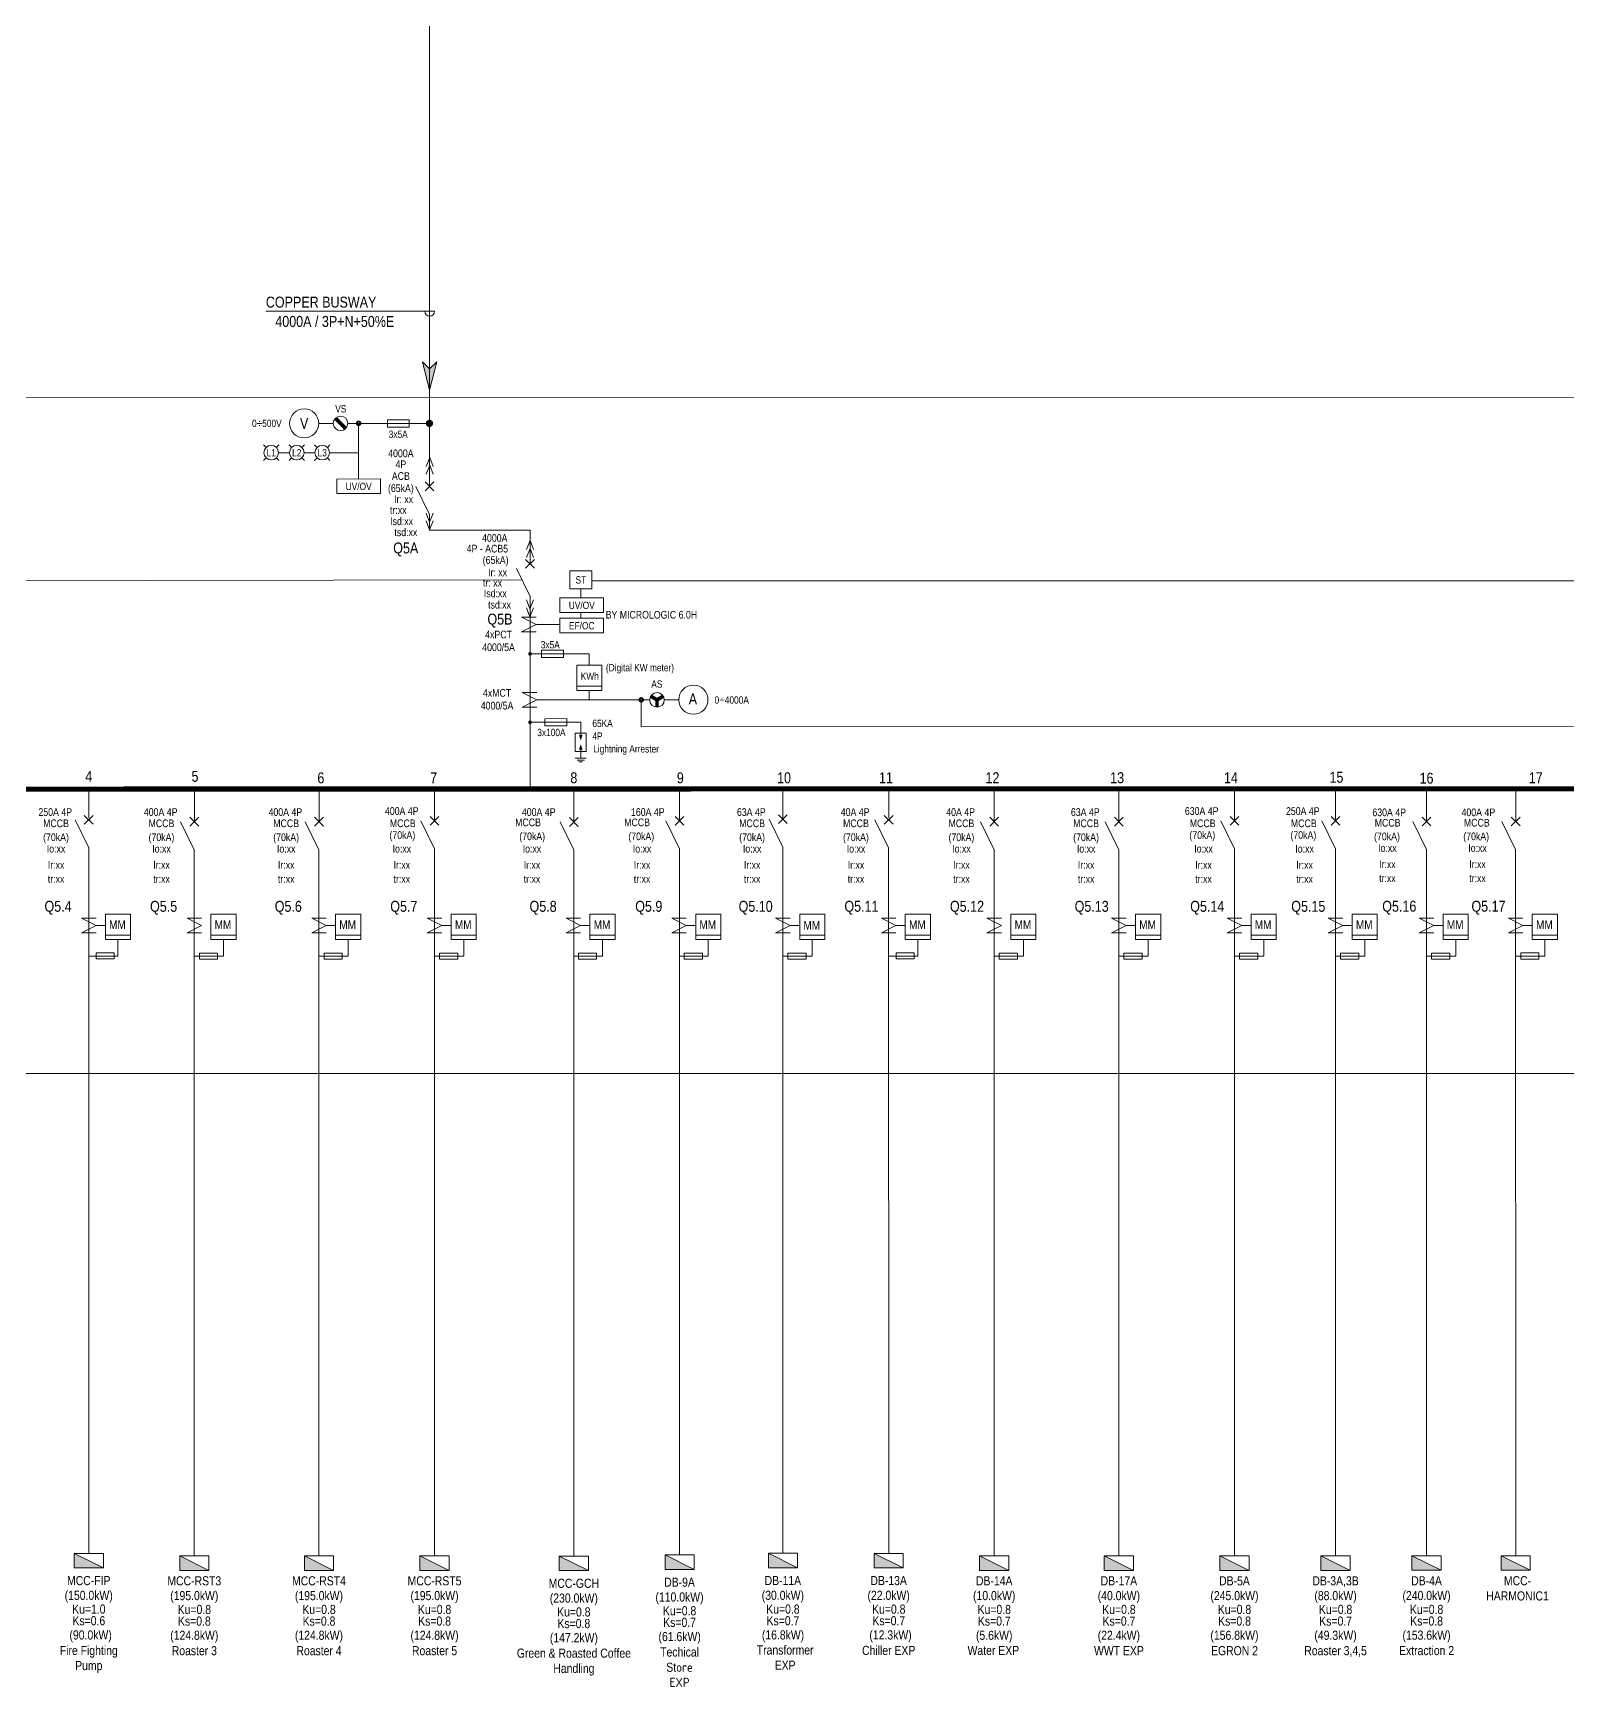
# Model space of a CAD drawing. Header units: millimetres. Extents: x -116965 to 323937, y 291661 to 566926.
# Drawn here: x -56458 to -55207, y 337407 to 338755 of the extents above; entities that cross this region are included whole.
import ezdxf
from ezdxf.enums import TextEntityAlignment as Align

# ---------------------------------------------------------------- set-up
doc = ezdxf.new("R2010")
doc.units = ezdxf.units.MM
doc.layers.get('0').update_dxf_attribs({"lineweight": 18})
doc.layers.add('HV-MV Equipment', color=4, linetype='Continuous', lineweight=9)
doc.styles.add('Hel-Con', font='')
doc.styles.add('VNI-HELVE', font='')
doc.styles.add('VNI-HELVE-CONDENSE', font='')
doc.styles.get('Hel-Con').set_extended_font_data('VNI-Helve-Condense')
doc.styles.get('VNI-HELVE').set_extended_font_data('VNI-Helve-Condense')
doc.styles.get('VNI-HELVE-CONDENSE').set_extended_font_data('VNI-Helve-Condense')

# ---------------------------------------------------------------- blocks, each defined once
blk = doc.blocks.new('$N-mt3')
at = {"linetype": 'Continuous'}
blk.add_hatch(color=0, dxfattribs=at).paths.add_polyline_path([(0.25, 0), (0, 0.25), (1, 0), (0, -0.25)])
at = {"color": 0, "linetype": 'Continuous'}
blk.add_lwpolyline([(0.25, 0), (0, 0.25), (1, 0), (0, -0.25)], close=True, dxfattribs=at)
blk = doc.blocks.new('TDIEN')
blk.add_hatch(color=256).paths.add_polyline_path([(400, 0), (-400, 400), (-400, 0)])
blk.add_line((-400, 400), (400, 0))
blk.add_lwpolyline([(-400, 0), (400, 0), (400, 400), (-400, 400)], close=True)

msp = doc.modelspace()

# ---------------------------------------------------------------- linework, layer by layer
at = {"layer": 'HV-MV Equipment', "ltscale": 0.001}
for p, q in [((-54630.350158, 338458.422715), (-56753.891191, 338458.630115)), ((-56753.890781, 337907.270758), (-54630.350158, 337907.089432))]:
    msp.add_line(p, q, dxfattribs=at)
at = {"layer": 'HV-MV Equipment', "color": 8, "lineweight": 9}
for p, q in [((-56225.117932, 338437.245594), (-56213.246284, 338437.245594)), ((-56192.566121, 338413.340369), (-56192.566121, 338437.245594)), ((-56267.99327, 338417.537631), (-56270.091901, 338419.636261)), ((-56267.99327, 338409.143108), (-56270.091901, 338407.044477)), ((-56259.598747, 338417.537631), (-56257.500117, 338419.636261)), ((-56259.598747, 338409.143108), (-56257.500117, 338407.044477)), ((-56257.860185, 338413.340369), (-56248.956449, 338413.340369)), ((-56247.217886, 338417.537631), (-56249.316517, 338419.636261)), ((-56247.217886, 338409.143108), (-56249.316517, 338407.044477)), ((-56238.823363, 338417.537631), (-56236.724733, 338419.636261)), ((-56238.823363, 338409.143108), (-56236.724733, 338407.044477)), ((-56237.084801, 338413.340369), (-56228.181065, 338413.340369)), ((-56226.442502, 338417.537631), (-56228.541133, 338419.636261)), ((-56226.442502, 338409.143108), (-56228.541133, 338407.044477)), ((-56218.047979, 338417.537631), (-56215.949349, 338419.636261)), ((-56218.047979, 338409.143108), (-56215.949349, 338407.044477)), ((-56216.309417, 338413.340369), (-56192.566121, 338413.340369)), ((-56192.566121, 338413.340369), (-56192.551182, 338391.894077)), ((-54566.022789, 338308.976108), (-56002.483673, 338308.976108)), ((-56014.798944, 338222.912955), (-55994.284736, 338222.912955)), ((-55962.109188, 338190.200265), (-55962.109188, 338211.832027)), ((-55943.364645, 338211.92259), (-55931.492997, 338211.92259)), ((-54792.654987, 338189.441855), (-55962.109188, 338190.200265)), ((-56011.479841, 338171.666154), (-56011.476685, 338164.266999)), ((-56007.024807, 338164.244831), (-56015.928542, 338164.241236)), ((-56008.508164, 338162.760276), (-56014.443987, 338162.757879)), ((-56009.99152, 338161.275721), (-56012.959432, 338161.274522))]:
    msp.add_line(p, q, dxfattribs=at)
at = {"layer": 'HV-MV Equipment', "color": 6, "lineweight": 9}
for p, q in [((-56130.684036, 337514.25858), (-56130.684036, 338090.362743)), ((-55478.48539, 337514.25858), (-55478.48539, 338090.362743)), ((-55396.071453, 337514.25858), (-55396.071453, 338090.362743))]:
    msp.add_line(p, q, dxfattribs=at)
for points in [[(-56134.745005, 338938.87829), (-56134.745005, 338386.63054)], [(-56134.731955, 338362.974086), (-56134.731955, 338350.072668)], [(-56134.731955, 338350.072668), (-56052.833437, 338350.072668)], [(-56052.833437, 338350.072668), (-56052.833437, 338322.687215)], [(-56052.820386, 338296.171987), (-56052.820386, 338140.16274)], [(-56412.581604, 338139.126702), (-56412.581604, 338115.349787)], [(-56326.511864, 338139.195792), (-56326.511864, 338113.339753)], [(-56224.86065, 338139.195792), (-56224.86065, 338113.339753)], [(-56130.629183, 338139.230474), (-56130.629183, 338113.374434)], [(-56017.107038, 338139.032215), (-56017.107038, 338113.176175)], [(-55930.994786, 338139.063908), (-55930.994786, 338113.207869)], [(-55846.629623, 338139.094959), (-55846.629623, 338115.426625)], [(-55760.382958, 338139.126702), (-55760.382958, 338115.349787)], [(-55674.313218, 338139.195792), (-55674.313218, 338113.339753)], [(-55572.662004, 338139.195792), (-55572.662004, 338113.339753)], [(-55478.48539, 338139.090755), (-55478.48539, 338113.234715)], [(-55396.071453, 338139.090755), (-55396.071453, 338113.234715)], [(-55321.87367, 338139.373475), (-55321.87367, 338113.517436)], [(-55249.159563, 338139.400238), (-55249.159563, 338113.544198)], [(-56412.635705, 338091.163421), (-56412.568972, 337515.866922)], [(-56326.566717, 338089.580569), (-56326.566717, 337513.894807)], [(-56224.915502, 338089.580569), (-56224.915502, 337513.894807)], [(-56017.161891, 338089.42652), (-56017.161891, 337513.712518)], [(-55930.994786, 338090.335896), (-55930.927326, 337514.620899)], [(-55846.684476, 338091.705327), (-55846.684476, 337515.991325)], [(-55760.43706, 338091.163421), (-55760.370326, 337515.866922)], [(-55674.368071, 338089.580569), (-55674.368071, 337513.894807)], [(-55572.716857, 338089.580569), (-55572.716857, 337513.894807)], [(-55321.928523, 338089.758253), (-55321.873653, 337513.971271)], [(-55249.214416, 338089.785015), (-55249.159809, 337513.971271)]]:
    msp.add_lwpolyline(points, dxfattribs=at)
at = {"layer": 'HV-MV Equipment', "color": 7, "lineweight": 9}
msp.add_lwpolyline([(-56138.64735, 338528.635, 1), (-56130.732918, 338528.635), (-56146.561782, 338528.635), (-56268.100929, 338528.635)], format="xyb", dxfattribs=at)
at = {"layer": 'HV-MV Equipment', "color": 8, "lineweight": 9, "const_width": 2.967912}
for points in [[(-56203.113199, 338433.048333), (-56211.507722, 338441.442856)], [(-55954.44021, 338214.791019), (-55949.299635, 338211.823107)], [(-55944.159061, 338214.791019), (-55949.299635, 338211.823107)], [(-55949.299635, 338205.887283), (-55949.299635, 338211.823107)]]:
    msp.add_lwpolyline(points, dxfattribs=at)
at = {"layer": 'HV-MV Equipment', "color": 8, "lineweight": 9}
for points in [[(-56134.927318, 338437.245594), (-56201.374636, 338437.245594)], [(-56011.387409, 338302.230917), (-56011.387409, 338294.926475)], [(-56047.791749, 338273.239287), (-56028.451959, 338273.239287)], [(-56011.387409, 338283.054827), (-56011.387409, 338278.321922)], [(-56004.54184, 338249.296074), (-56052.078408, 338249.355447)], [(-56004.54184, 338249.296074), (-56004.54184, 338240.017657)], [(-56004.54184, 338219.493921), (-56004.54184, 338211.823107)], [(-56047.251629, 338217.775234), (-56059.123277, 338217.775234), (-56047.251629, 338211.83941), (-56059.123277, 338205.903586), (-56047.251629, 338205.903586)], [(-56047.336803, 338211.823107), (-55955.235459, 338211.823107)], [(-56052.618997, 338193.509643), (-56011.488666, 338193.526247), (-56011.484035, 338182.053845)], [(-56406.693221, 338033.749876), (-56418.564869, 338033.749876), (-56406.693221, 338027.814052), (-56418.564869, 338021.878228), (-56406.693221, 338021.878228)], [(-56320.630893, 338033.749876), (-56332.502541, 338033.749876), (-56320.630893, 338027.814052), (-56332.502541, 338021.878228), (-56320.630893, 338021.878228)], [(-56218.979678, 338033.749876), (-56230.851326, 338033.749876), (-56218.979678, 338027.814052), (-56230.851326, 338021.878228), (-56218.979678, 338021.878228)], [(-56124.748212, 338033.749876), (-56136.61986, 338033.749876), (-56124.748212, 338027.814052), (-56136.61986, 338021.878228), (-56124.748212, 338021.878228)], [(-56011.569051, 338033.749876), (-56023.440699, 338033.749876), (-56011.569051, 338027.814052), (-56023.440699, 338021.878228), (-56011.569051, 338021.878228)], [(-55925.3884, 338033.749876), (-55937.260048, 338033.749876), (-55925.3884, 338027.814052), (-55937.260048, 338021.878228), (-55925.3884, 338021.878228)], [(-55840.748652, 338033.749876), (-55852.6203, 338033.749876), (-55840.748652, 338027.814052), (-55852.6203, 338021.878228), (-55840.748652, 338021.878228)], [(-55754.494576, 338033.749876), (-55766.366224, 338033.749876), (-55754.494576, 338027.814052), (-55766.366224, 338021.878228), (-55754.494576, 338021.878228)], [(-55668.432247, 338033.749876), (-55680.303895, 338033.749876), (-55668.432247, 338027.814052), (-55680.303895, 338021.878228), (-55668.432247, 338021.878228)], [(-55566.781033, 338033.749876), (-55578.652681, 338033.749876), (-55566.781033, 338027.814052), (-55578.652681, 338021.878228), (-55566.781033, 338021.878228)], [(-55472.549566, 338033.749876), (-55484.421214, 338033.749876), (-55472.549566, 338027.814052), (-55484.421214, 338021.878228), (-55472.549566, 338021.878228)], [(-55390.135629, 338033.749876), (-55402.007277, 338033.749876), (-55390.135629, 338027.814052), (-55402.007277, 338021.878228), (-55390.135629, 338021.878228)], [(-55315.992698, 338033.749876), (-55327.864346, 338033.749876), (-55315.992698, 338027.814052), (-55327.864346, 338021.878228), (-55315.992698, 338021.878228)], [(-55243.278591, 338033.776638), (-55255.150239, 338033.776638), (-55243.278591, 338027.840814), (-55255.150239, 338021.90499), (-55243.278591, 338021.90499)], [(-56388.826775, 338016.470553), (-56388.826775, 338002.879241), (-56412.301001, 338002.879241)], [(-56406.706781, 338027.765876), (-56399.089486, 338027.765876)], [(-56399.083879, 338019.889588), (-56378.569671, 338019.889588)], [(-56302.750887, 338016.518729), (-56302.750887, 338002.927417), (-56326.225113, 338002.927417)], [(-56313.00799, 338019.937764), (-56292.493783, 338019.937764)], [(-56201.099672, 338016.518729), (-56201.099672, 338002.927417), (-56224.573898, 338002.927417)], [(-56218.979678, 338027.814052), (-56211.362383, 338027.814052)], [(-56211.356776, 338019.937764), (-56190.842568, 338019.937764)], [(-56106.868206, 338016.518729), (-56106.868206, 338002.927417), (-56130.342432, 338002.927417)], [(-56124.748212, 338027.814052), (-56117.130917, 338027.814052)], [(-56117.12531, 338019.937764), (-56096.611102, 338019.937764)], [(-55993.689045, 338016.518729), (-55993.689045, 338002.927417), (-56017.163271, 338002.927417)], [(-56011.569051, 338027.814052), (-56003.951756, 338027.814052)], [(-56003.946148, 338019.937764), (-55983.431941, 338019.937764)], [(-55907.508394, 338016.518729), (-55907.508394, 338002.927417), (-55930.98262, 338002.927417)], [(-55925.3884, 338027.814052), (-55917.771105, 338027.814052)], [(-55917.765497, 338019.937764), (-55897.25129, 338019.937764)], [(-55822.872996, 338016.509028), (-55822.872996, 338002.917716), (-55846.684476, 338002.917716)], [(-55840.579655, 338027.804377), (-55832.96236, 338027.804377)], [(-55832.956752, 338019.92809), (-55812.442545, 338019.92809)], [(-55736.628129, 338016.470553), (-55736.628129, 338002.879241), (-55760.102355, 338002.879241)], [(-55754.508135, 338027.765876), (-55746.89084, 338027.765876)], [(-55746.885233, 338019.889588), (-55726.371025, 338019.889588)], [(-55650.552241, 338016.518729), (-55650.552241, 338002.927417), (-55674.026467, 338002.927417)], [(-55660.809345, 338019.937764), (-55640.295137, 338019.937764)], [(-55548.901027, 338016.518729), (-55548.901027, 338002.927417), (-55572.375253, 338002.927417)], [(-55566.781033, 338027.814052), (-55559.163738, 338027.814052)], [(-55559.15813, 338019.937764), (-55538.643923, 338019.937764)], [(-55454.66956, 338016.518729), (-55454.66956, 338002.927417), (-55478.143787, 338002.927417)], [(-55472.549566, 338027.814052), (-55464.932272, 338027.814052)], [(-55464.926664, 338019.937764), (-55444.412456, 338019.937764)], [(-55372.255623, 338016.518729), (-55372.255623, 338002.927417), (-55395.729849, 338002.927417)], [(-55390.135629, 338027.814052), (-55382.518334, 338027.814052)], [(-55382.512727, 338019.937764), (-55361.998519, 338019.937764)], [(-55298.112692, 338016.518729), (-55298.112692, 338002.927417), (-55321.586918, 338002.927417)], [(-55315.992698, 338027.814052), (-55308.375403, 338027.814052)], [(-55308.369795, 338019.937764), (-55287.855588, 338019.937764)], [(-55225.398584, 338016.545492), (-55225.398584, 338002.95418), (-55248.872811, 338002.95418)], [(-55243.278591, 338027.840814), (-55235.661296, 338027.840814)], [(-55235.655688, 338019.964526), (-55215.141481, 338019.964526)]]:
    msp.add_lwpolyline(points, dxfattribs=at)
at = {"layer": 'HV-MV Equipment', "color": 8, "lineweight": 9, "const_width": 2.967912}
for points in [[(-56191.856831, 338437.245594, 1), (-56193.340787, 338437.245594, 1)], [(-56136.33271, 338437.193805, 1), (-56133.366606, 338437.297384, 1)], [(-55962.851166, 338211.823107, 1), (-55961.36721, 338211.823107, 1)]]:
    msp.add_lwpolyline(points, format="xyb", close=True, dxfattribs=at)
at = {"layer": 'HV-MV Equipment', "color": 8, "lineweight": 9}
for points in [[(-56169.058306, 338440.213506), (-56169.058306, 338434.277682), (-56151.250834, 338434.277682), (-56151.250834, 338440.213506)], [(-56210.35865, 338391.881673), (-56174.743715, 338391.90648), (-56174.735446, 338380.034835), (-56210.350381, 338380.010028)], [(-56002.483673, 338302.230917), (-56020.291145, 338302.230917), (-56020.291145, 338317.070477), (-56002.483673, 338317.070477)], [(-56981.292043, 338307.987221), (-56059.378542, 338309.625056)], [(-55992.837015, 338294.926475), (-56028.451959, 338294.926475), (-56028.451959, 338283.054827), (-55992.837015, 338283.054827)], [(-55992.837015, 338278.321922), (-56028.451959, 338278.321922), (-56028.451959, 338266.450274), (-55992.837015, 338266.450274)], [(-56025.540221, 338252.330547), (-56025.537824, 338246.394724), (-56043.345295, 338246.387535), (-56043.347691, 338252.323358)], [(-56014.798944, 338240.008128), (-55994.284736, 338240.008128), (-55994.284736, 338219.493921), (-56014.798944, 338219.493921)], [(-56022.941078, 338196.489536), (-56022.938682, 338190.553713), (-56040.746152, 338190.546524), (-56040.748549, 338196.482347)], [(-56007.033204, 338184.624309), (-56015.936939, 338184.620715), (-56015.930949, 338169.781156), (-56007.027213, 338169.784751)], [(-56399.070319, 338037.032937), (-56378.556111, 338037.032937), (-56378.556111, 338016.518729), (-56399.070319, 338016.518729)], [(-56313.00799, 338037.032937), (-56292.493783, 338037.032937), (-56292.493783, 338016.518729), (-56313.00799, 338016.518729)], [(-56211.356776, 338037.032937), (-56190.842568, 338037.032937), (-56190.842568, 338016.518729), (-56211.356776, 338016.518729)], [(-56117.12531, 338037.032937), (-56096.611102, 338037.032937), (-56096.611102, 338016.518729), (-56117.12531, 338016.518729)], [(-56003.946148, 338037.032937), (-55983.431941, 338037.032937), (-55983.431941, 338016.518729), (-56003.946148, 338016.518729)], [(-55917.765497, 338037.032937), (-55897.25129, 338037.032937), (-55897.25129, 338016.518729), (-55917.765497, 338016.518729)], [(-55832.956752, 338037.032937), (-55812.442545, 338037.032937), (-55812.442545, 338016.518729), (-55832.956752, 338016.518729)], [(-55746.871673, 338037.032937), (-55726.357466, 338037.032937), (-55726.357466, 338016.518729), (-55746.871673, 338016.518729)], [(-55660.809345, 338037.032937), (-55640.295137, 338037.032937), (-55640.295137, 338016.518729), (-55660.809345, 338016.518729)], [(-55559.15813, 338037.032937), (-55538.643923, 338037.032937), (-55538.643923, 338016.518729), (-55559.15813, 338016.518729)], [(-55464.926664, 338037.032937), (-55444.412456, 338037.032937), (-55444.412456, 338016.518729), (-55464.926664, 338016.518729)], [(-55382.512727, 338037.032937), (-55361.998519, 338037.032937), (-55361.998519, 338016.518729), (-55382.512727, 338016.518729)], [(-55308.369795, 338037.032937), (-55287.855588, 338037.032937), (-55287.855588, 338016.518729), (-55308.369795, 338016.518729)], [(-55235.655688, 338037.0597), (-55215.141481, 338037.0597), (-55215.141481, 338016.545492), (-55235.655688, 338016.545492)], [(-56406.604656, 338005.511447), (-56406.604656, 338000.564927), (-56391.765096, 338000.564927), (-56391.765096, 338005.511447)], [(-56322.410078, 338005.400677), (-56322.410078, 338000.454157), (-56307.570518, 338000.454157), (-56307.570518, 338005.400677)], [(-56220.758864, 338005.400677), (-56220.758864, 338000.454157), (-56205.919304, 338000.454157), (-56205.919304, 338005.400677)], [(-56126.527397, 338005.400677), (-56126.527397, 338000.454157), (-56111.687837, 338000.454157), (-56111.687837, 338005.400677)], [(-56013.348236, 338005.400677), (-56013.348236, 338000.454157), (-55998.508676, 338000.454157), (-55998.508676, 338005.400677)], [(-55927.167585, 338005.400677), (-55927.167585, 338000.454157), (-55912.328025, 338000.454157), (-55912.328025, 338005.400677)], [(-55842.532187, 338005.390976), (-55842.532187, 338000.444456), (-55827.692627, 338000.444456), (-55827.692627, 338005.390976)], [(-55754.40601, 338005.511447), (-55754.40601, 338000.564927), (-55739.56645, 338000.564927), (-55739.56645, 338005.511447)], [(-55670.211432, 338005.400677), (-55670.211432, 338000.454157), (-55655.371872, 338000.454157), (-55655.371872, 338005.400677)], [(-55568.560218, 338005.400677), (-55568.560218, 338000.454157), (-55553.720658, 338000.454157), (-55553.720658, 338005.400677)], [(-55474.328752, 338005.400677), (-55474.328752, 338000.454157), (-55459.489192, 338000.454157), (-55459.489192, 338005.400677)], [(-55391.914814, 338005.400677), (-55391.914814, 338000.454157), (-55377.075254, 338000.454157), (-55377.075254, 338005.400677)], [(-55317.771883, 338005.400677), (-55317.771883, 338000.454157), (-55302.932323, 338000.454157), (-55302.932323, 338005.400677)], [(-55245.057776, 338005.42744), (-55245.057776, 338000.48092), (-55230.218216, 338000.48092), (-55230.218216, 338005.42744)]]:
    msp.add_lwpolyline(points, close=True, dxfattribs=at)
at = {"layer": 'HV-MV Equipment', "color": 4, "lineweight": 9}
for points in [[(-56134.6482, 338409.440045), (-56137.487967, 338402.133299)], [(-56134.6482, 338409.440045), (-56131.808434, 338402.133299)], [(-56134.6482, 338403.04664), (-56137.487967, 338395.739894)], [(-56134.6482, 338403.04664), (-56131.808434, 338395.739894)], [(-56134.731955, 338362.974086), (-56145.881674, 338385.846058)], [(-56138.335192, 338382.242822), (-56131.128718, 338389.449295)], [(-56131.128718, 338382.242822), (-56138.335192, 338389.449295)], [(-56134.731955, 338356.73824), (-56137.571722, 338364.044986)], [(-56134.731955, 338350.344835), (-56137.571722, 338357.651581)], [(-56134.731955, 338356.73824), (-56131.892188, 338364.044986)], [(-56134.731955, 338350.344835), (-56131.892188, 338357.651581)], [(-56052.790607, 338341.683989), (-56055.630373, 338334.377243)], [(-56052.790607, 338341.683989), (-56049.95084, 338334.377243)], [(-56052.790607, 338335.290584), (-56055.630373, 338327.983839)], [(-56052.790607, 338335.290584), (-56049.95084, 338327.983839)], [(-56052.820386, 338296.171987), (-56063.970106, 338319.043959)], [(-56056.436673, 338319.083979), (-56049.2302, 338326.290452)], [(-56049.2302, 338319.083979), (-56056.436673, 338326.290452)], [(-56052.887865, 338286.014272), (-56055.727632, 338293.321018)], [(-56052.887865, 338279.620867), (-56055.727632, 338286.927613)], [(-56052.887865, 338286.014272), (-56050.048098, 338293.321018)], [(-56052.887865, 338279.620867), (-56050.048098, 338286.927613)], [(-56047.791749, 338279.175111), (-56059.663397, 338279.175111), (-56047.791749, 338273.239287), (-56059.663397, 338267.303463), (-56047.791749, 338267.303463)], [(-56412.635705, 338091.163421), (-56423.785425, 338114.035393)], [(-56416.238942, 338110.432157), (-56409.032469, 338117.63863)], [(-56409.032469, 338110.432157), (-56416.238942, 338117.63863)], [(-56326.566717, 338089.580569), (-56337.716436, 338112.452542)], [(-56330.169953, 338108.849305), (-56322.96348, 338116.055778)], [(-56322.96348, 338108.849305), (-56330.169953, 338116.055778)], [(-56224.915502, 338089.580569), (-56236.065222, 338112.452542)], [(-56228.518739, 338108.849305), (-56221.312266, 338116.055778)], [(-56221.312266, 338108.849305), (-56228.518739, 338116.055778)], [(-56130.684036, 338090.362743), (-56141.833756, 338113.234715)], [(-56134.287273, 338109.631479), (-56127.0808, 338116.837952)], [(-56127.0808, 338109.631479), (-56134.287273, 338116.837952)], [(-56017.161891, 338089.42652), (-56028.31161, 338112.298493)], [(-56020.765128, 338108.695256), (-56013.558654, 338115.901729)], [(-56013.558654, 338108.695256), (-56020.765128, 338115.901729)], [(-55930.994786, 338090.335896), (-55942.144506, 338113.207869)], [(-55934.598023, 338109.604632), (-55927.39155, 338116.811105)], [(-55927.39155, 338109.604632), (-55934.598023, 338116.811105)], [(-55846.684476, 338091.705327), (-55857.834195, 338114.577299)], [(-55850.287712, 338110.974063), (-55843.081239, 338118.180536)], [(-55843.081239, 338110.974063), (-55850.287712, 338118.180536)], [(-55760.43706, 338091.163421), (-55771.586779, 338114.035393)], [(-55764.040296, 338110.432157), (-55756.833823, 338117.63863)], [(-55756.833823, 338110.432157), (-55764.040296, 338117.63863)], [(-55674.368071, 338089.580569), (-55685.51779, 338112.452542)], [(-55677.971307, 338108.849305), (-55670.764834, 338116.055778)], [(-55670.764834, 338108.849305), (-55677.971307, 338116.055778)], [(-55572.716857, 338089.580569), (-55583.866576, 338112.452542)], [(-55576.320093, 338108.849305), (-55569.11362, 338116.055778)], [(-55569.11362, 338108.849305), (-55576.320093, 338116.055778)], [(-55478.48539, 338090.362743), (-55489.63511, 338113.234715)], [(-55482.088627, 338109.631479), (-55474.882154, 338116.837952)], [(-55474.882154, 338109.631479), (-55482.088627, 338116.837952)], [(-55396.071453, 338090.362743), (-55407.221172, 338113.234715)], [(-55399.67469, 338109.631479), (-55392.468216, 338116.837952)], [(-55392.468216, 338109.631479), (-55399.67469, 338116.837952)], [(-55321.928523, 338089.758253), (-55333.078242, 338112.630225)], [(-55325.531759, 338109.026988), (-55318.325286, 338116.233461)], [(-55318.325286, 338109.026988), (-55325.531759, 338116.233461)], [(-55249.214416, 338089.785015), (-55260.364135, 338112.656987)], [(-55252.817652, 338109.053751), (-55245.611179, 338116.260224)], [(-55245.611179, 338109.053751), (-55252.817652, 338116.260224)]]:
    msp.add_lwpolyline(points, dxfattribs=at)
at = {"layer": 'HV-MV Equipment', "color": 8, "lineweight": 9}
for points in [[(-56020.291145, 338309.586148, 0, 0, 0), (-56052.373131, 338309.579285, 1.978608, 0, 0), (-56058.308955, 338309.578015, 0, 0, 0)], [(-56011.484473, 338183.138556, 0, 0, 0), (-56011.484473, 338183.138556, 2.967912, 0, 0), (-56011.482675, 338178.686689, 0, 0, 0)], [(-56011.47968, 338171.266909, 0, 0, 0), (-56011.47968, 338171.266909, 2.967912, 0, 0), (-56011.481477, 338175.718777, 0, 0, 0)]]:
    msp.add_lwpolyline(points, format="xyseb", dxfattribs=at)
at = {"layer": 'HV-MV Equipment', "lineweight": 9, "const_width": 1.483956}
for points in [[(-56052.0621, 338249.355746, -1), (-56053.546056, 338249.355147, -1)], [(-56053.562364, 338193.509631, 1), (-56052.078408, 338193.509631, 1)]]:
    msp.add_lwpolyline(points, format="xyb", close=True, dxfattribs=at)
at = {"layer": 'HV-MV Equipment', "color": 6, "const_width": 4.173626}
msp.add_lwpolyline([(-56687.057084, 338139.025682), (-54651.125542, 338139.452341)], dxfattribs=at)
at = {"layer": 'HV-MV Equipment', "color": 8, "lineweight": 9}
for centre, radius in [((-56236.98958, 338437.245594), 11.871648), ((-56207.31046, 338437.245594), 5.935824), ((-56263.796009, 338413.340369), 5.935824), ((-56243.020625, 338413.340369), 5.935824), ((-56222.245241, 338413.340369), 5.935824), ((-55919.621349, 338211.92259), 11.871648), ((-55949.299635, 338211.823107), 5.935824)]:
    msp.add_circle(centre, radius, dxfattribs=at)

# ---------------------------------------------------------------- block references
at = {"layer": 'HV-MV Equipment', "lineweight": 9, "xscale": 23.25952605258444, "yscale": 23.25952605258444, "zscale": 23.25952605258444, "rotation": 270}
msp.add_blockref('$N-mt3', (-56134.688774, 338487.538981), dxfattribs=at)
at = {"layer": 'HV-MV Equipment', "lineweight": 9, "xscale": 0.02967911996493715, "yscale": 0.02967911996493715, "zscale": 0.02967911996493715}
for p in [(-56412.581572, 337503.995274), (-56326.566717, 337502.023159), (-56224.915502, 337502.023159), (-56130.684036, 337502.029167), (-56017.107022, 337501.84087), (-55930.885065, 337502.749251), (-55846.629607, 337504.119677), (-55760.382926, 337503.995274), (-55674.368071, 337502.023159), (-55572.716857, 337502.023159), (-55478.48539, 337502.029167), (-55396.071453, 337502.029167), (-55321.873653, 337502.099623), (-55249.159809, 337502.099623)]:
    msp.add_blockref('TDIEN', p, dxfattribs=at)

# ---------------------------------------------------------------- texts
at = {"layer": 'HV-MV Equipment', "color": 7, "lineweight": 9, "style": 'Hel-Con'}
for s, p in [('COPPER BUSWAY', (-56178.111329, 338536.120632)), ('4000A / 3P+N+50%%%E', (-56163.540779, 338520.37149))]:
    msp.add_text(s, height=8.90373599, dxfattribs=at).set_placement(p, align=Align.MIDDLE_RIGHT)
at = {"layer": 'HV-MV Equipment', "color": 7, "lineweight": 9}
for s, height, style, p in [('VS', 5.935824, 'VNI-HELVE', (-56207.096717, 338446.177816)), ('3x5A', 5.935824, 'VNI-HELVE', (-56160.29703, 338425.373946)), ('4000A', 6.2326152, 'Hel-Con', (-56158.145619, 338409.679975)), ('ACB', 6.2326152, 'Hel-Con', (-56158.145619, 338391.202816)), ('4P', 6.2326152, 'Hel-Con', (-56158.145619, 338400.785473)), ('(65kA)', 6.2326152, 'Hel-Con', (-56158.145619, 338381.258729)), ('tr:xx', 6.2326152, 'Hel-Con', (-56160.234262, 338363.412234)), ('Ir: xx', 6.2326152, 'Hel-Con', (-56155.897497, 338372.290671)), ('Isd:xx', 6.2326152, 'Hel-Con', (-56157.528933, 338354.291996)), ('tsd:xx', 6.2326152, 'Hel-Con', (-56154.063494, 338345.326661)), ('4000A', 6.2326152, 'Hel-Con', (-56081.575246, 338340.730083)), ('4P - ACB5', 6.2326152, 'Hel-Con', (-56087.594948, 338331.988791)), ('(65kA)', 6.2326152, 'Hel-Con', (-56080.883881, 338322.66815)), ('Ir: xx', 6.2326152, 'Hel-Con', (-56079.296962, 338312.599296)), ('tr: xx', 6.2326152, 'Hel-Con', (-56083.413345, 338304.151543)), ('Isd:xx', 6.2326152, 'Hel-Con', (-56081.149757, 338295.460062)), ('tsd:xx', 6.2326152, 'Hel-Con', (-56077.682394, 338286.264927)), ('4xPCT', 6.2326152, 'Hel-Con', (-56078.48522, 338261.986482)), ('3x5A', 5.935824, 'VNI-HELVE', (-56036.318305, 338253.778441)), ('4000/5A', 6.2326152, 'Hel-Con', (-56078.48522, 338251.59879)), ('4xMCT', 6.2326152, 'Hel-Con', (-56079.696409, 338214.379127)), ('AS', 5.935824, 'VNI-HELVE', (-55949.431039, 338221.722088)), ('4000/5A', 6.2326152, 'Hel-Con', (-56079.696409, 338203.991435)), ('3x100A', 5.935824, 'VNI-HELVE', (-56035.387245, 338182.258547)), ('4', 8.903736, 'Hel-Con', (-56412.582376, 338145.010335)), ('5', 8.903736, 'Hel-Con', (-56325.98188, 338145.036018)), ('6', 8.903736, 'Hel-Con', (-56223.376922, 338143.78677)), ('7', 8.903736, 'Hel-Con', (-56131.37165, 338143.800259)), ('8', 8.903736, 'Hel-Con', (-56017.106215, 338143.843679)), ('9', 8.903736, 'Hel-Con', (-55930.295612, 338143.811205)), ('10', 8.903736, 'Hel-Con', (-55845.71012, 338143.844521)), ('11', 8.903736, 'Hel-Con', (-55762.608585, 338143.869645)), ('12', 8.903736, 'Hel-Con', (-55675.797159, 338143.869645)), ('13', 8.903736, 'Hel-Con', (-55574.146173, 338143.869645)), ('14', 8.903736, 'Hel-Con', (-55481.398923, 338143.869645)), ('15', 8.903736, 'Hel-Con', (-55395.329475, 338144.268357)), ('16', 8.903736, 'Hel-Con', (-55321.873653, 338143.526379)), ('17', 8.903736, 'Hel-Con', (-55232.836293, 338143.869645)), ('400A 4P', 6.2326152, 'Hel-Con', (-56157.414361, 338118.050405)), ('630A 4P', 6.2326152, 'Hel-Con', (-55505.215715, 338118.050405)), ('250A 4P', 6.2326152, 'Hel-Con', (-55422.801778, 338118.050405)), ('250A 4P', 6.2326152, 'Hel-Con', (-56439.941792, 338117.21669)), ('MCCB', 6.2326152, 'Hel-Con', (-56439.29278, 338108.040462)), ('400A 4P', 6.2326152, 'Hel-Con', (-56353.965278, 338117.21669)), ('MCCB', 6.2326152, 'Hel-Con', (-56353.316266, 338108.040462)), ('400A 4P', 6.2326152, 'Hel-Con', (-56252.314064, 338117.21669)), ('MCCB', 6.2326152, 'Hel-Con', (-56251.665052, 338108.040462)), ('MCCB', 6.2326152, 'Hel-Con', (-56156.598321, 338108.044244)), ('MCCB', 6.2326152, 'Hel-Con', (-56054.450972, 338108.791325)), ('400A 4P', 6.2326152, 'Hel-Con', (-56045.751827, 338117.21669)), ('MCCB', 6.2326152, 'Hel-Con', (-55965.515034, 338108.791325)), ('160A 4P', 6.2326152, 'Hel-Con', (-55956.81589, 338117.21669)), ('63A 4P', 6.2326152, 'Hel-Con', (-55872.421344, 338117.21669)), ('MCCB', 6.2326152, 'Hel-Con', (-55871.772332, 338108.040462)), ('40A 4P', 6.2326152, 'Hel-Con', (-55787.743146, 338117.21669)), ('MCCB', 6.2326152, 'Hel-Con', (-55787.094134, 338108.040462)), ('40A 4P', 6.2326152, 'Hel-Con', (-55701.766633, 338117.21669)), ('MCCB', 6.2326152, 'Hel-Con', (-55701.117621, 338108.040462)), ('63A 4P', 6.2326152, 'Hel-Con', (-55600.115418, 338117.21669)), ('MCCB', 6.2326152, 'Hel-Con', (-55599.466406, 338108.040462)), ('MCCB', 6.2326152, 'Hel-Con', (-55504.399675, 338108.044244)), ('MCCB', 6.2326152, 'Hel-Con', (-55421.985738, 338108.044244)), ('630A 4P', 6.2326152, 'Hel-Con', (-55352.338599, 338116.964727)), ('MCCB', 6.2326152, 'Hel-Con', (-55353.614815, 338108.502387)), ('400A 4P', 6.2326152, 'Hel-Con', (-55279.624492, 338116.991489)), ('MCCB', 6.2326152, 'Hel-Con', (-55280.900708, 338108.52915)), ('(70kA)', 6.2326152, 'Hel-Con', (-56439.29278, 338096.68039)), ('(70kA)', 6.2326152, 'Hel-Con', (-56353.316266, 338096.68039)), ('(70kA)', 6.2326152, 'Hel-Con', (-56251.665052, 338096.68039)), ('(70kA)', 6.2326152, 'Hel-Con', (-56156.9109, 338098.462322)), ('(70kA)', 6.2326152, 'Hel-Con', (-56051.059044, 338097.436653)), ('(70kA)', 6.2326152, 'Hel-Con', (-55962.123106, 338097.436653)), ('(70kA)', 6.2326152, 'Hel-Con', (-55871.772332, 338096.68039)), ('(70kA)', 6.2326152, 'Hel-Con', (-55787.094134, 338096.68039)), ('(70kA)', 6.2326152, 'Hel-Con', (-55701.117621, 338096.68039)), ('(70kA)', 6.2326152, 'Hel-Con', (-55599.466406, 338096.68039)), ('(70kA)', 6.2326152, 'Hel-Con', (-55504.712254, 338098.462322)), ('(70kA)', 6.2326152, 'Hel-Con', (-55422.298317, 338098.462322)), ('(70kA)', 6.2326152, 'Hel-Con', (-55354.125924, 338097.371039)), ('(70kA)', 6.2326152, 'Hel-Con', (-55281.411817, 338097.397802)), ('Io:xx', 6.2326152, 'Hel-Con', (-56439.245514, 338087.311475)), ('Io:xx', 6.2326152, 'Hel-Con', (-56353.269001, 338087.311475)), ('Io:xx', 6.2326152, 'Hel-Con', (-56251.617787, 338087.311475)), ('Io:xx', 6.2326152, 'Hel-Con', (-56157.34088, 338087.311475)), ('Io:xx', 6.2326152, 'Hel-Con', (-56051.238026, 338087.311475)), ('Io:xx', 6.2326152, 'Hel-Con', (-55961.458688, 338087.311475)), ('Io:xx', 6.2326152, 'Hel-Con', (-55871.725067, 338087.311475)), ('Io:xx', 6.2326152, 'Hel-Con', (-55787.046869, 338087.311475)), ('Io:xx', 6.2326152, 'Hel-Con', (-55701.070356, 338087.311475)), ('Io:xx', 6.2326152, 'Hel-Con', (-55599.419141, 338087.311475)), ('Io:xx', 6.2326152, 'Hel-Con', (-55503.703979, 338087.311475)), ('Io:xx', 6.2326152, 'Hel-Con', (-55421.290042, 338087.311475)), ('Io:xx', 6.2326152, 'Hel-Con', (-55353.778707, 338087.878029)), ('Io:xx', 6.2326152, 'Hel-Con', (-55280.322885, 338087.878029)), ('Ir:xx', 6.2326152, 'Hel-Con', (-56439.245514, 338074.064895)), ('Ir:xx', 6.2326152, 'Hel-Con', (-56353.269001, 338074.064895)), ('Ir:xx', 6.2326152, 'Hel-Con', (-56251.617787, 338074.064895)), ('Ir:xx', 6.2326152, 'Hel-Con', (-56157.34088, 338074.064895)), ('Ir:xx', 6.2326152, 'Hel-Con', (-56051.238026, 338074.064895)), ('Ir:xx', 6.2326152, 'Hel-Con', (-55961.458688, 338074.064895)), ('Ir:xx', 6.2326152, 'Hel-Con', (-55871.725067, 338074.064895)), ('Ir:xx', 6.2326152, 'Hel-Con', (-55787.046869, 338074.064895)), ('Ir:xx', 6.2326152, 'Hel-Con', (-55701.070356, 338074.064895)), ('Ir:xx', 6.2326152, 'Hel-Con', (-55599.419141, 338074.064895)), ('Ir:xx', 6.2326152, 'Hel-Con', (-55503.703979, 338074.064895)), ('Ir:xx', 6.2326152, 'Hel-Con', (-55421.290042, 338074.064895)), ('Ir:xx', 6.2326152, 'Hel-Con', (-55353.778707, 338074.631449)), ('Ir:xx', 6.2326152, 'Hel-Con', (-55280.322885, 338074.631449)), ('tr:xx', 6.2326152, 'Hel-Con', (-56439.245514, 338062.669858)), ('tr:xx', 6.2326152, 'Hel-Con', (-56353.269001, 338062.669858)), ('tr:xx', 6.2326152, 'Hel-Con', (-56251.617787, 338062.669858)), ('tr:xx', 6.2326152, 'Hel-Con', (-56157.34088, 338062.669858)), ('tr:xx', 6.2326152, 'Hel-Con', (-56051.238026, 338062.669858)), ('tr:xx', 6.2326152, 'Hel-Con', (-55961.458688, 338062.669858)), ('tr:xx', 6.2326152, 'Hel-Con', (-55871.725067, 338062.669858)), ('tr:xx', 6.2326152, 'Hel-Con', (-55787.046869, 338062.669858)), ('tr:xx', 6.2326152, 'Hel-Con', (-55701.070356, 338062.669858)), ('tr:xx', 6.2326152, 'Hel-Con', (-55599.419141, 338062.669858)), ('tr:xx', 6.2326152, 'Hel-Con', (-55503.703979, 338062.669858)), ('tr:xx', 6.2326152, 'Hel-Con', (-55421.290042, 338062.669858)), ('tr:xx', 6.2326152, 'Hel-Con', (-55353.778707, 338063.236412)), ('tr:xx', 6.2326152, 'Hel-Con', (-55280.322885, 338063.236412))]:
    msp.add_text(s, height=height, dxfattribs=dict(at, style=style)).set_placement(p, align=Align.CENTER)
at = {"layer": 'HV-MV Equipment', "color": 7, "lineweight": 9, "style": 'VNI-HELVE'}
for s, p in [('0÷500V', (-56279.505909, 338437.245594)), ('0÷4000A', (-55902.358029, 338211.704322))]:
    msp.add_text(s, height=5.935824, dxfattribs=at).set_placement(p, align=Align.MIDDLE_LEFT)
at = {"layer": 'HV-MV Equipment', "color": 7, "lineweight": 9}
for s, height, style, p in [('V', 8.903736, 'Hel-Con', (-56236.98958, 338437.245594)), ('L1', 5.935824, 'VNI-HELVE', (-56263.796009, 338413.340369)), ('L2', 5.935824, 'VNI-HELVE', (-56243.020625, 338413.340369)), ('L3', 5.935824, 'VNI-HELVE', (-56222.245241, 338413.340369)), ('UV/OV', 5.935824, 'VNI-HELVE', (-56192.547048, 338385.958254)), ('ST', 5.935824, 'VNI-HELVE', (-56011.387409, 338309.650697)), ('UV/OV', 5.935824, 'VNI-HELVE', (-56010.644487, 338288.990651)), ('EF/OC', 5.935824, 'VNI-HELVE', (-56010.644487, 338272.386098)), ('BY MICROLOGIC 6.0H', 6.23261519, 'Hel-Con', (-55953.885104, 338281.215337)), ('KWh', 5.935824, 'VNI-HELVE', (-56004.120941, 338231.300042)), ('A', 8.903736, 'Hel-Con', (-55920.044653, 338212.556972)), ('MM', 7.1229888, 'VNI-HELVE', (-56389.22917, 338028.523196)), ('MM', 7.1229888, 'VNI-HELVE', (-56303.166841, 338028.523196)), ('MM', 7.1229888, 'VNI-HELVE', (-56201.515627, 338028.523196)), ('MM', 7.1229888, 'VNI-HELVE', (-56107.284161, 338028.523196)), ('MM', 7.1229888, 'VNI-HELVE', (-55994.104999, 338028.523196)), ('MM', 7.1229888, 'VNI-HELVE', (-55907.924348, 338028.523196)), ('MM', 7.1229888, 'VNI-HELVE', (-55823.115603, 338027.977402)), ('MM', 7.1229888, 'VNI-HELVE', (-55737.030524, 338028.523196)), ('MM', 7.1229888, 'VNI-HELVE', (-55650.968196, 338028.523196)), ('MM', 7.1229888, 'VNI-HELVE', (-55549.316981, 338028.523196)), ('MM', 7.1229888, 'VNI-HELVE', (-55455.085515, 338028.523196)), ('MM', 7.1229888, 'VNI-HELVE', (-55372.671578, 338028.523196)), ('MM', 7.1229888, 'VNI-HELVE', (-55298.528646, 338028.523196)), ('MM', 7.1229888, 'VNI-HELVE', (-55225.814539, 338028.549959))]:
    msp.add_text(s, height=height, dxfattribs=dict(at, style=style)).set_placement(p, align=Align.MIDDLE)
at = {"layer": 'HV-MV Equipment', "color": 1, "lineweight": 9, "style": 'Hel-Con'}
for s, p in [('Q5A', (-56164.367684, 338331.239689)), ('Q5B', (-56087.551433, 338273.179217)), ('Q5.4', (-56448.695167, 338039.044866)), ('Q5.5', (-56362.638301, 338039.015085)), ('Q5.6', (-56260.987087, 338039.015085)), ('Q5.7', (-56166.755621, 338039.015085)), ('Q5.8', (-56053.233476, 338039.015085)), ('Q5.9', (-55967.062077, 338039.049526)), ('Q5.10', (-55882.75606, 338039.015085)), ('Q5.11', (-55796.5043, 338039.068964)), ('Q5.12', (-55710.439655, 338039.015085)), ('Q5.13', (-55608.788441, 338039.015085)), ('Q5.14', (-55514.556975, 338039.015085)), ('Q5.15', (-55432.143037, 338039.015085)), ('Q5.16', (-55357.996675, 338039.101135)), ('Q5.17', (-55285.282583, 338039.107614))]:
    msp.add_text(s, height=8.903736, dxfattribs=at).set_placement(p)
at = {"layer": 'HV-MV Equipment', "color": 7, "lineweight": 9, "style": 'VNI-HELVE'}
for s, height, p in [('(Digital KW meter)', 5.93582399, (-55990.94967, 338235.099854)), ('65KA', 5.935824, (-56002.013144, 338189.678086)), ('4P', 5.935824, (-56002.013144, 338179.290394)), ('Lightning Arrester', 5.93582399, (-56001.341246, 338168.902702))]:
    msp.add_text(s, height=height, dxfattribs=at).set_placement(p)
at = {"layer": 'HV-MV Equipment', "color": 7, "lineweight": 9, "attachment_point": 2, "style": 'VNI-HELVE-CONDENSE'}
for s, insert, char_height, width in [('MCC-FIP', (-56412.631331, 337497.459514), 7.41978, 48.11304428), ('MCC-RST3', (-56326.56673, 337497.241695), 7.41978, 48.11304428), ('MCC-RST4', (-56224.915515, 337497.241695), 7.41978, 48.11304428), ('MCC-RST5', (-56130.684049, 337497.247703), 7.41978, 48.11304428), ('MCC-GCH', (-56017.101889, 337495.229338), 7.41978, 48.11304428), ('DB-9A', (-55930.934801, 337496.137719), 7.41978, 48.11304428), ('DB-11A', (-55846.679343, 337497.508145), 7.41978, 48.11304428), ('DB-13A', (-55760.432685, 337497.459514), 7.41978, 48.11304428), ('DB-14A', (-55674.368084, 337497.241695), 7.41978, 48.11304428), ('DB-17A', (-55572.71687, 337497.241695), 7.41978, 48.11304428), ('DB-5A', (-55478.485404, 337497.247703), 7.41978, 48.11304428), ('DB-3A,3B', (-55396.071466, 337497.247703), 7.41978, 71.29642365), ('DB-4A', (-55321.873666, 337497.318159), 7.41978, 71.29642365), ('MCC-\\PHARMONIC1', (-55247.675853, 337497.318159), 7.41978, 71.29642365), ('(150.0kW)', (-56412.631331, 337485.407174), 7.41978, 48.11304428), ('(195.0kW)', (-56326.56673, 337485.189356), 7.41978, 48.11304428), ('(195.0kW)', (-56224.915515, 337485.189356), 7.41978, 48.11304428), ('(195.0kW)', (-56130.684049, 337485.195364), 7.41978, 48.11304428), ('(230.0kW)', (-56017.101889, 337483.176998), 7.41978, 48.11304428), ('(110.0kW)', (-55930.934801, 337484.085379), 7.41978, 48.11304428), ('(30.0kW)', (-55846.679343, 337485.455805), 7.41978, 48.11304428), ('(22.0kW)', (-55760.432685, 337485.407174), 7.41978, 48.11304428), ('(10.0kW)', (-55674.368084, 337485.189356), 7.41978, 48.11304428), ('(40.0kW)', (-55572.71687, 337485.189356), 7.41978, 48.11304428), ('(245.0kW)', (-55478.485404, 337485.195364), 7.41978, 48.11304428), ('(88.0kW)', (-55396.071466, 337485.195364), 7.41978, 48.11304428), ('(240.0kW)', (-55321.873666, 337485.265819), 7.41978, 48.11304428), ('Ku=1.0', (-56412.523704, 337474.16825), 7.41978, 48.11304428), ('Ks=0.6', (-56412.523704, 337464.69449), 7.41978, 48.11304428), ('Ku=0.8', (-56326.511864, 337473.885373), 7.41978, 48.11304428), ('Ks=0.8', (-56326.511864, 337464.411613), 7.41978, 48.11304428), ('Ku=0.8', (-56224.86065, 337473.885373), 7.41978, 48.11304428), ('Ks=0.8', (-56224.86065, 337464.411613), 7.41978, 48.11304428), ('Ku=0.8', (-56130.629183, 337473.891381), 7.41978, 48.11304428), ('Ks=0.8', (-56130.629183, 337464.417621), 7.41978, 48.11304428), ('Ku=0.8', (-56017.101889, 337471.892054), 7.41978, 48.11304428), ('Ku=0.8', (-55930.882047, 337472.855576), 7.41978, 48.11304428), ('Ku=0.8', (-55846.624474, 337474.170861), 7.41978, 48.11304428), ('Ks=0.7', (-55846.624474, 337464.697101), 7.41978, 48.11304428), ('Ku=0.8', (-55760.325058, 337474.16825), 7.41978, 48.11304428), ('Ks=0.7', (-55760.325058, 337464.69449), 7.41978, 48.11304428), ('Ku=0.8', (-55674.313218, 337473.885373), 7.41978, 48.11304428), ('Ks=0.7', (-55674.313218, 337464.411613), 7.41978, 48.11304428), ('Ku=0.8', (-55572.662004, 337473.885373), 7.41978, 48.11304428), ('Ks=0.7', (-55572.662004, 337464.411613), 7.41978, 48.11304428), ('Ku=0.8', (-55478.430538, 337473.891381), 7.41978, 48.11304428), ('Ks=0.8', (-55478.430538, 337464.417621), 7.41978, 48.11304428), ('Ku=0.8', (-55396.0166, 337473.891381), 7.41978, 48.11304428), ('Ks=0.7', (-55396.0166, 337464.417621), 7.41978, 48.11304428), ('Ku=0.8', (-55321.8188, 337473.961837), 7.41978, 48.11304428), ('Ks=0.8', (-55321.8188, 337464.488077), 7.41978, 48.11304428), ('(90.0kW)', (-56411.084229, 337453.144552), 7.41978, 48.11304428), ('(124.8kW)', (-56326.56673, 337452.869315), 7.41978, 48.11304428), ('(124.8kW)', (-56224.915515, 337452.869315), 7.41978, 48.11304428), ('(124.8kW)', (-56130.684049, 337452.875323), 7.41978, 48.11304428), ('(147.2kW)', (-56017.04702, 337450.856958), 7.41978, 48.11304428), ('Ks=0.8', (-56017.101889, 337462.418294), 7.41978, 48.11304428), ('(61.6kW)', (-55930.825079, 337451.813098), 7.41978, 48.11304428), ('Ks=0.7', (-55930.882047, 337463.381816), 7.41978, 48.11304428), ('(16.8kW)', (-55846.569605, 337453.135765), 7.41978, 48.11304428), ('(12.3kW)', (-55758.885583, 337453.144552), 7.41978, 48.11304428), ('(5.6kW)', (-55674.368084, 337452.869315), 7.41978, 48.11304428), ('(22.4kW)', (-55572.71687, 337452.869315), 7.41978, 48.11304428), ('(156.8kW)', (-55478.485404, 337452.875323), 7.41978, 48.11304428), ('(49.3kW)', (-55396.071466, 337452.875323), 7.41978, 48.11304428), ('(153.6kW)', (-55321.873666, 337452.945779), 7.41978, 48.11304428), ('Fire Fighting Pump', (-56412.592285, 337440.501606), 7.41977999, 50.19812218), ('Roaster 3', (-56326.527683, 337440.283787), 7.41978, 58.70092507), ('Roaster 4', (-56224.876469, 337440.283787), 7.41978, 58.70092507), ('Roaster 5', (-56130.645003, 337440.289795), 7.41978, 58.70092507), ('Green & Roasted Coffee Handling', (-56017.062843, 337438.271429), 7.41977999, 94.00402455), ('Techical St{\\Fisocp|c0;ore EXP}', (-55930.895755, 337439.17981), 7.41977999, 37.42339167), ('Transformer\\PEXP', (-55844.81814, 337440.816439), 7.41977999, 55.11010858), ('Chiller EXP', (-55760.393639, 337440.501606), 7.41977999, 50.19812218), ('Water EXP', (-55675.055181, 337440.501606), 7.41978, 50.19812218), ('WWT EXP', (-55572.677823, 337440.283787), 7.41978, 58.70092507), ('EGRON 2', (-55478.446357, 337440.289795), 7.41978, 58.70092507), ('Roaster 3,4,5 ', (-55396.03242, 337440.289795), 7.41977999, 58.70092507), ('Extraction 2 ', (-55321.83462, 337440.36025), 7.41977999, 58.70092507)]:
    msp.add_mtext(s, dxfattribs=dict(at, insert=insert, char_height=char_height, width=width))

doc.saveas('drawing.dxf')
